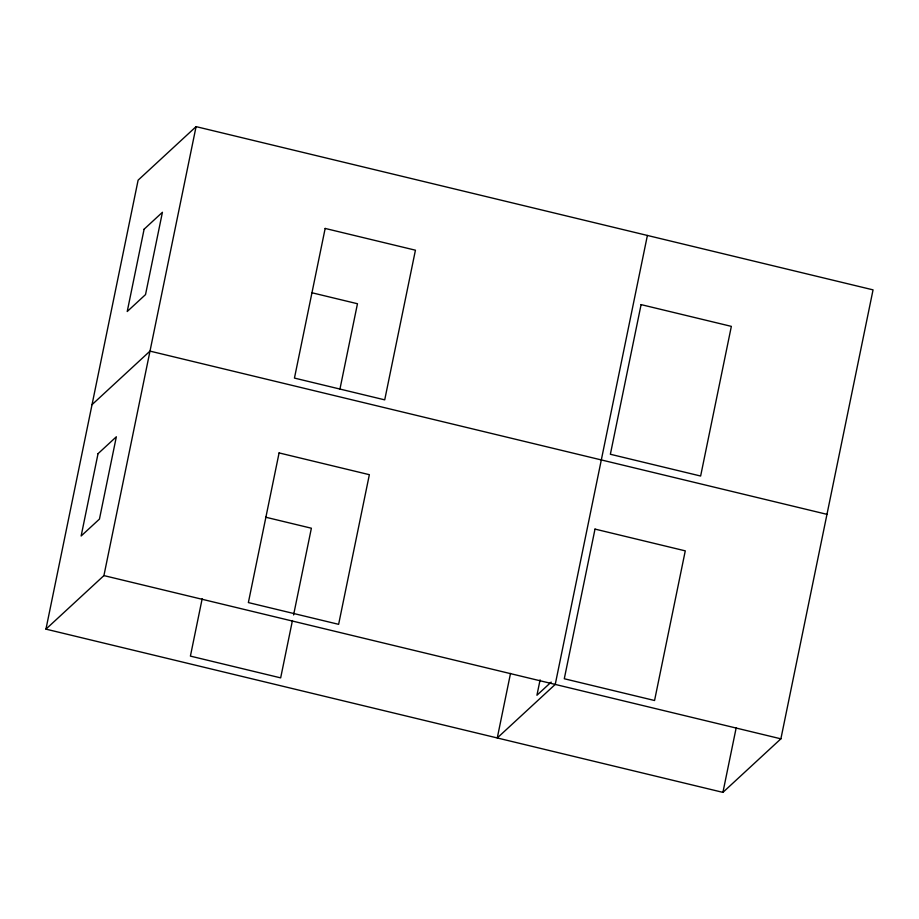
<?xml version="1.0" encoding="UTF-8"?>
<svg xmlns="http://www.w3.org/2000/svg" width="919" height="919" viewBox="0 0 919 919"><rect width="100%" height="100%" fill="white"/><g stroke="black" fill="none" stroke-linecap="round" stroke-linejoin="round"><path stroke-width="1.38" d="M45.95 629.136L138.114 180.17L196.08 126.627L873.05 289.864L780.886 738.83L722.92 792.373L45.95 629.136L103.916 575.593L196.08 126.627M202.169 598.763L190.405 656.109L280.663 677.877L292.437 620.532M293.586 614.937L311.38 528.218L265.557 517.179M339.95 389.059L357.468 303.741L311.644 292.69M510.516 673.42L497.271 737.957L555.237 684.414L647.39 235.459M540.096 679.865L536.937 695.246L551.17 682.105M722.92 792.373L736.176 727.825M92.026 404.659L149.992 351.115L826.974 514.341M103.916 575.593L780.886 738.83M98.034 453.676L81.136 535.995L99.447 519.086L116.345 436.778L98.034 453.676M144.111 229.199L127.224 311.507L145.524 294.597L162.422 212.289L144.111 229.199M279.089 452.918L248.371 602.577L338.629 624.334L369.358 474.686L279.089 452.918M325.165 228.44L294.448 378.088L384.716 399.857L415.434 250.198L325.165 228.44M595.007 529.091L564.289 678.75L654.558 700.508L685.275 550.86L595.007 529.091M641.094 304.614L610.365 454.262L700.634 476.031L731.352 326.371L641.094 304.614"/></g></svg>
